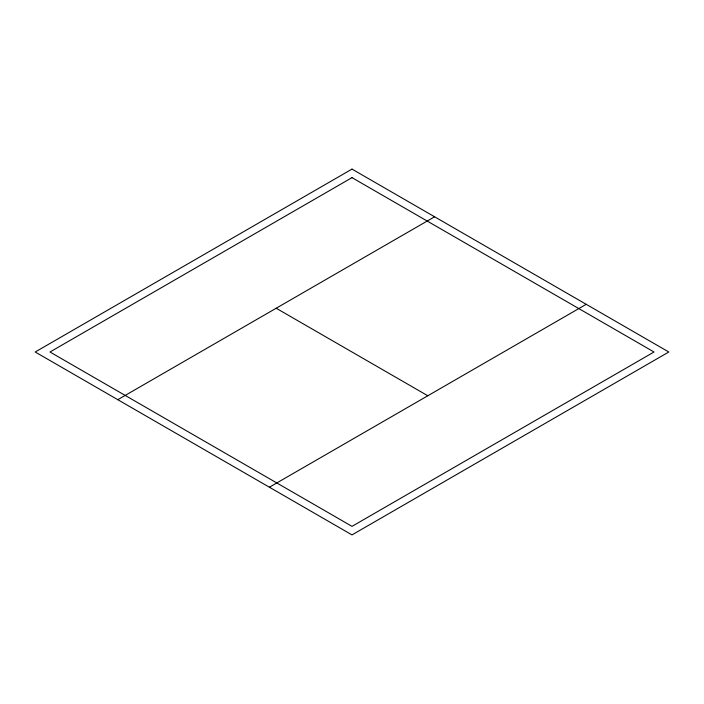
<?xml version="1.0" encoding="UTF-8"?>
<svg xmlns="http://www.w3.org/2000/svg" width="704" height="704" viewBox="0 0 704 704"><rect width="100%" height="100%" fill="white"/><g stroke="black" fill="none" stroke-linecap="round" stroke-linejoin="round"><path stroke-width="1.06" d="M117.797 399.687L434.597 216.779M269.403 487.221L586.203 304.313M276.197 308.238L427.803 395.762M352 169.101L35.2 352L352 534.899L668.8 352L352 169.101M352 177.637L49.984 352L352 526.363L654.016 352L352 177.637"/></g></svg>
